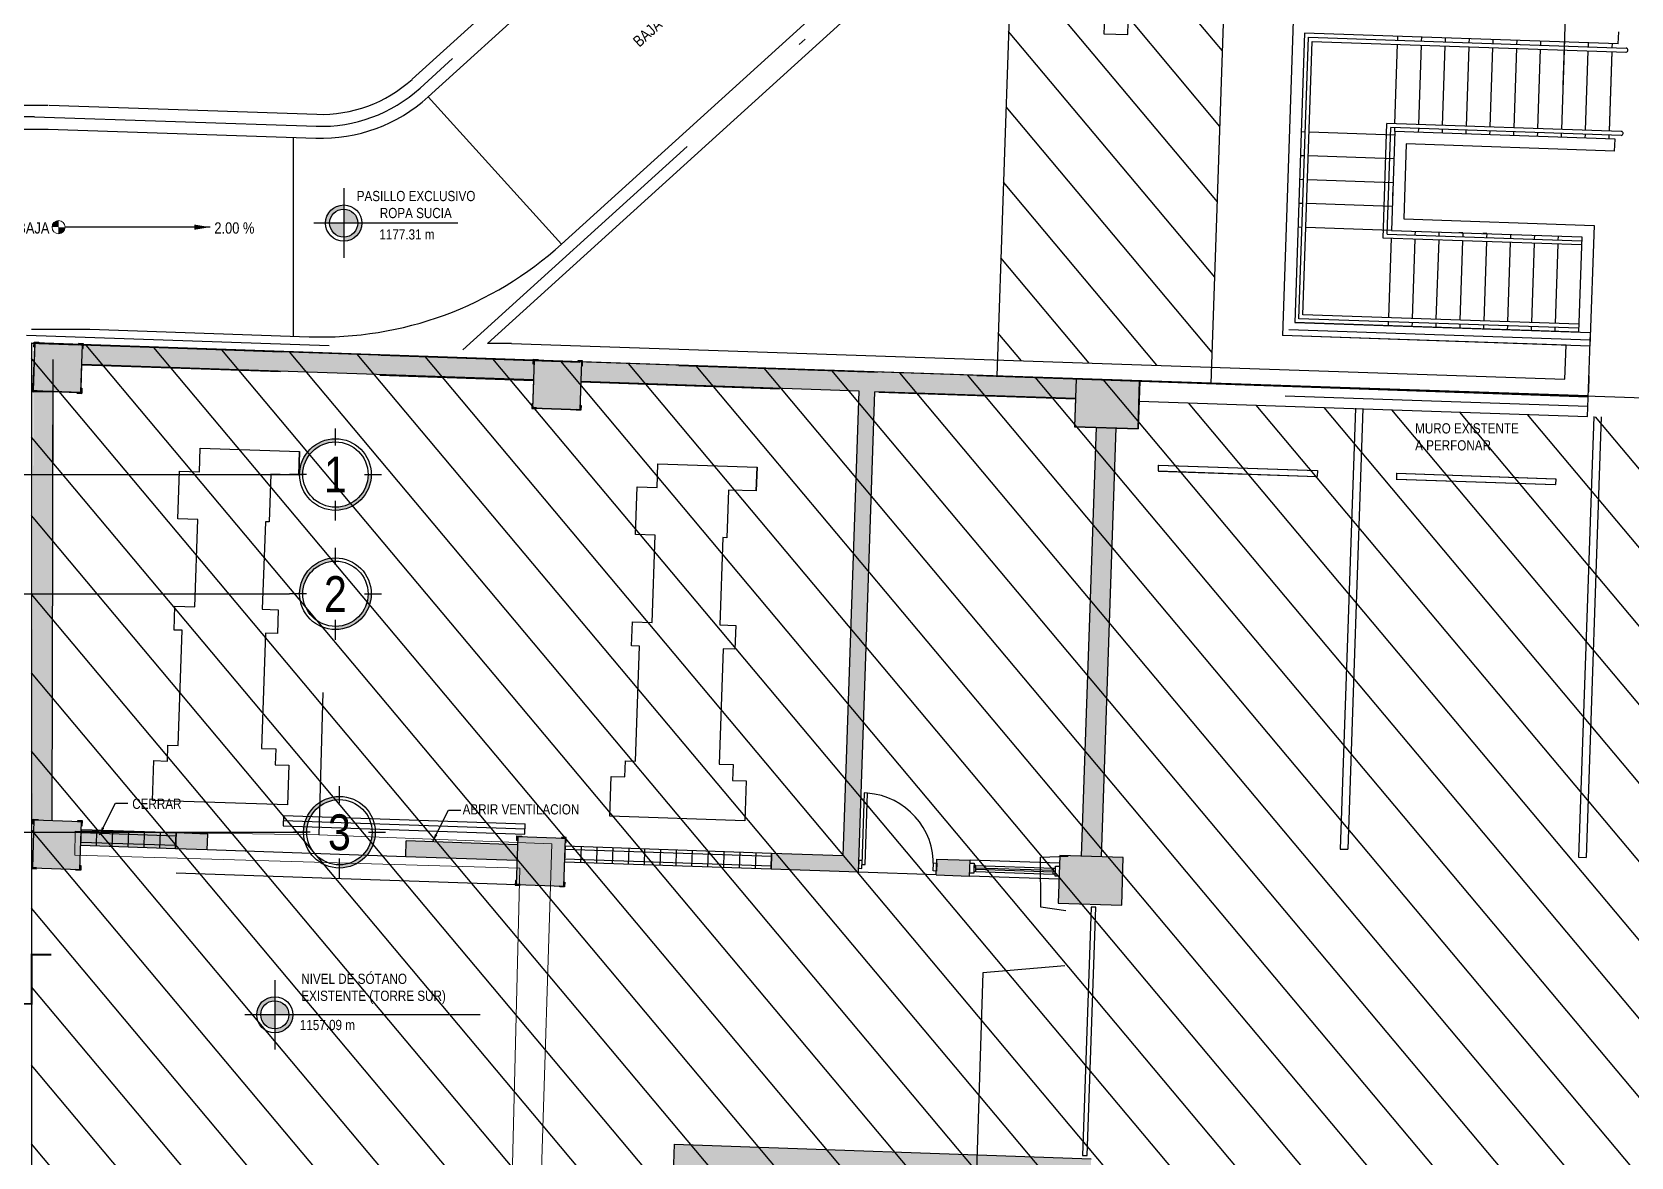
# Model space of a CAD drawing. Extents: x -28 to 131, y -33 to 63.
# Drawn here: x 56.64 to 76.76, y 26.19 to 40.34 of the extents above; entities that cross this region are included whole.
import ezdxf
from ezdxf.enums import TextEntityAlignment as Align

# ---------------------------------------------------------------- set-up
doc = ezdxf.new("R2010")
doc.units = 0
doc.header["$LTSCALE"] = 10
for name, pattern in [('CENTER', [2, 1.25, -0.25, 0.25, -0.25]), ('DASHDOT', [1, 0.5, -0.25, 0, -0.25]), ('DASHDOT2', [12.7, 6.35, -3.175, 0, -3.175]), ('HIDDEN', [0.375, 0.25, -0.125])]:
    doc.linetypes.add(name, pattern=pattern)
for name, color, linetype in [('arq-ejes', 251, 'DASHDOT2'), ('arq-ejes-circulo', 1, 'Continuous'), ('arq-ejes-principales', 1, 'DASHDOT'), ('arq-escaleras', 1, 'Continuous'), ('arq-escaleras-tex', 3, 'Continuous'), ('arq-hatch existente', 1, 'Continuous'), ('arq-muro', 5, 'Continuous'), ('arq-niveles', 1, 'Continuous'), ('arq-proyeccion', 1, 'Continuous'), ('arq-proyeccion edificios anexos', 8, 'Continuous'), ('arq-text-ejes', 2, 'Continuous'), ('modificaciones 06-07-10', 200, 'Continuous')]:
    doc.layers.add(name, color=color, linetype=linetype)
doc.styles.add('dape 2', font='ARIALN.TTF')
doc.dimstyles.new('dape', dxfattribs={"dimscale": 0.05, "dimtxt": 2, "dimasz": 2, "dimexe": 1, "dimexo": 1, "dimgap": 1, "dimtad": 1, "dimzin": 1, "dimtxsty": 'dape 2', "dimcen": 30, "dimclrd": 1, "dimclre": 1, "dimclrt": 256, "dimazin": 0, "dimtfac": 1, "dimtmove": 0, "dimatfit": 3, "dimfxl": 1, "dimarcsym": 0})

# ---------------------------------------------------------------- blocks, each defined once
blk = doc.blocks.new('Torre Sur Sótano')
for points in [[(-13.003, -3.906), (-13.603, -3.885), (-13.623, -4.485), (-13.024, -4.506)], [(-12.993, -3.906), (-12.995, -3.956), (-13.005, -3.956), (-13.012, -4.156), (-7.329, -4.351), (-7.322, -4.151), (-7.332, -4.151), (-7.33, -4.101)], [(-6.72, -4.122), (-7.32, -4.101), (-7.341, -4.701), (-6.741, -4.721)], [(-13.373, -4.494), (-13.623, -4.485), (-13.634, -9.888), (-13.384, -9.896)], [(-13.015, -9.909), (-13.615, -9.889), (-13.635, -10.488), (-13.036, -10.509)], [(-6.926, -10.118), (-7.526, -10.098), (-7.547, -10.697), (-6.947, -10.718)], [(-0.311, -14.148), (-5.558, -13.967), (-5.575, -14.467), (-5.325, -14.476), (-5.316, -14.226), (-0.569, -14.389), (-0.636, -16.338), (-0.386, -16.346)]]:
    blk.add_hatch(color=256).paths.add_polyline_path(points)
h = blk.add_hatch(color=256)
h.paths.add_polyline_path([(-6.71, -4.122), (-6.712, -4.172), (-6.722, -4.172), (-6.729, -4.372), (-3.231, -4.492), (-3.233, -4.542), (-3.033, -4.549), (-3.031, -4.499), (-0.508, -4.585), (-0.499, -4.335)])
h.paths.add_polyline_path([(-3.033, -4.549), (-3.233, -4.542), (-3.432, -10.338), (-4.331, -10.307), (-4.338, -10.507), (-3.239, -10.545)])
h = blk.add_hatch(color=256)
h.paths.add_polyline_path([(0.076, -4.355), (-0.499, -4.335), (-0.509, -4.635), (0.065, -4.655)])
h.paths.add_polyline_path([(0.065, -4.655), (-0.509, -4.635), (-0.52, -4.935), (0.055, -4.955)])
h.paths.add_polyline_path([(0.29, -4.663), (0.065, -4.655), (0.055, -4.955), (0.28, -4.963)])
h.paths.add_polyline_path([(0.3, -4.363), (0.076, -4.355), (0.065, -4.655), (0.29, -4.663)])
h = blk.add_hatch(color=256)
h.paths.add_polyline_path([(-1.84, -10.593), (-1.833, -10.393), (-2.253, -10.379), (-2.259, -10.579)])
h.paths.add_polyline_path([(-0.43, -10.341), (-0.18, -10.35), (0.005, -4.953), (-0.245, -4.945)])
h.paths.add_polyline_path([(-7.536, -10.397), (-7.529, -10.198), (-8.929, -10.15), (-8.935, -10.349)])
h.paths.add_polyline_path([(-11.434, -10.264), (-11.427, -10.064), (-11.827, -10.05), (-11.834, -10.25)])
h = blk.add_hatch(color=256)
h.paths.add_polyline_path([(-0.141, -10.651), (-0.13, -10.352), (-0.705, -10.332), (-0.715, -10.632)])
h.paths.add_polyline_path([(-0.151, -10.951), (-0.141, -10.651), (-0.715, -10.632), (-0.726, -10.932)])
h.paths.add_polyline_path([(-0.151, -10.951), (0.074, -10.959), (0.084, -10.659), (-0.141, -10.651)])
h.paths.add_polyline_path([(-0.141, -10.651), (0.084, -10.659), (0.094, -10.359), (-0.13, -10.352)])
for p, q in [((-1.339, 0.346), (-1.499, -4.301)), ((-0.14, 0.305), (-0.15, 0.005)), ((0.15, -0.005), (0.16, 0.295)), ((1.2, -4.394), (1.36, 0.253)), ((-0.15, 0.005), (0.15, -0.005)), ((-7.32, -4.101), (-13.622, -3.885)), ((-13.376, -5.735), (-13.373, -4.093)), ((-7.329, -4.351), (-13.012, -4.156)), ((-0.499, -4.335), (-6.72, -4.122)), ((-3.231, -4.492), (-6.729, -4.372)), ((-1.499, -4.301), (1.2, -4.394)), ((-0.499, -4.335), (-0.52, -4.935)), ((0.3, -4.363), (-0.499, -4.335)), ((0.28, -4.963), (0.3, -4.363)), ((-13.384, -9.896), (-13.373, -4.494)), ((-3.432, -10.338), (-3.231, -4.492)), ((-3.239, -10.545), (-3.031, -4.499)), ((-0.508, -4.585), (-3.031, -4.499)), ((3.015, -4.706), (2.825, -10.253)), ((3.11, -4.71), (2.92, -10.256)), ((6.014, -4.809), (5.823, -10.356)), ((6.109, -4.813), (5.918, -10.359)), ((-0.52, -4.935), (0.28, -4.963)), ((-0.43, -10.341), (-0.245, -4.945)), ((-0.18, -10.35), (0.005, -4.953)), ((-11.532, -5.507), (-11.522, -5.208)), ((-11.522, -5.208), (-10.273, -5.25)), ((-10.283, -5.55), (-10.273, -5.25)), ((-10.273, -5.25), (-10.283, -5.55)), ((-5.774, -5.705), (-5.764, -5.405)), ((-5.764, -5.405), (-4.515, -5.448)), ((0.534, -5.422), (0.532, -5.496)), ((0.534, -5.422), (2.533, -5.49)), ((0.539, -5.422), (2.538, -5.49)), ((-11.803, -6.098), (-11.782, -5.499)), ((-11.782, -5.499), (-11.532, -5.507)), ((-10.633, -5.538), (-10.653, -6.138)), ((-10.283, -5.55), (-10.633, -5.538)), ((-4.525, -5.748), (-4.515, -5.448)), ((-4.515, -5.448), (-4.525, -5.748)), ((0.532, -5.496), (2.531, -5.565)), ((0.537, -5.497), (2.536, -5.565)), ((2.538, -5.49), (2.536, -5.565)), ((3.53, -5.599), (5.529, -5.668)), ((3.533, -5.525), (5.531, -5.593)), ((3.535, -5.6), (3.538, -5.525)), ((3.535, -5.6), (5.534, -5.668)), ((3.538, -5.525), (5.536, -5.593)), ((5.536, -5.593), (5.534, -5.668)), ((-6.045, -6.296), (-6.024, -5.697)), ((-6.024, -5.697), (-5.774, -5.705)), ((-4.875, -5.736), (-4.895, -6.336)), ((-4.525, -5.748), (-4.875, -5.736)), ((-11.553, -6.107), (-11.803, -6.098)), ((-11.591, -7.206), (-11.553, -6.107)), ((-10.703, -6.136), (-10.741, -7.236)), ((-10.653, -6.138), (-10.703, -6.136)), ((-5.795, -6.305), (-6.045, -6.296)), ((-5.833, -7.404), (-5.795, -6.305)), ((-4.945, -6.334), (-4.983, -7.433)), ((-4.895, -6.336), (-4.945, -6.334)), ((-11.851, -7.498), (-11.841, -7.198)), ((-11.841, -7.198), (-11.591, -7.206)), ((-10.741, -7.236), (-10.541, -7.242)), ((-10.541, -7.242), (-10.552, -7.542)), ((-6.093, -7.695), (-6.082, -7.396)), ((-6.082, -7.396), (-5.833, -7.404)), ((-4.983, -7.433), (-4.783, -7.44)), ((-4.783, -7.44), (-4.793, -7.74)), ((-11.751, -7.501), (-11.851, -7.498)), ((-11.801, -8.95), (-11.751, -7.501)), ((-10.702, -7.537), (-10.751, -8.986)), ((-10.552, -7.542), (-10.702, -7.537)), ((-5.993, -7.699), (-6.093, -7.695)), ((-6.043, -9.148), (-5.993, -7.699)), ((-4.943, -7.735), (-4.993, -9.184)), ((-4.793, -7.74), (-4.943, -7.735)), ((-9.978, -8.283), (-10.028, -10.074)), ((-11.936, -9.146), (-11.929, -8.946)), ((-11.929, -8.946), (-11.801, -8.95)), ((-10.751, -8.986), (-10.573, -8.992)), ((-10.573, -8.992), (-10.58, -9.192)), ((-12.125, -9.64), (-12.107, -9.14)), ((-12.107, -9.14), (-11.936, -9.146)), ((-10.58, -9.192), (-10.408, -9.198)), ((-10.408, -9.198), (-10.426, -9.698)), ((-6.178, -9.343), (-6.171, -9.144)), ((-6.171, -9.144), (-6.043, -9.148)), ((-4.993, -9.184), (-4.815, -9.19)), ((-4.815, -9.19), (-4.822, -9.39)), ((-6.366, -9.837), (-6.349, -9.338)), ((-6.349, -9.338), (-6.178, -9.343)), ((-4.822, -9.39), (-4.65, -9.396)), ((-4.65, -9.396), (-4.667, -9.896)), ((-10.426, -9.698), (-12.125, -9.64)), ((-3.165, -9.547), (-3.195, -10.446)), ((-3.124, -9.548), (-3.165, -9.547)), ((-3.155, -10.448), (-3.124, -9.548)), ((-10.476, -9.83), (-10.48, -9.96)), ((-10.476, -9.83), (-7.432, -9.935)), ((-4.667, -9.896), (-6.366, -9.837)), ((-11.828, -10.09), (-13.02, -10.049)), ((-11.827, -10.05), (-13.018, -10.009)), ((-12.826, -10.016), (-12.833, -10.216)), ((-12.626, -10.023), (-12.633, -10.222)), ((-12.427, -10.029), (-12.433, -10.229)), ((-12.227, -10.036), (-12.234, -10.236)), ((-12.027, -10.043), (-12.034, -10.243)), ((-11.834, -10.25), (-11.827, -10.05)), ((-11.827, -10.05), (-11.834, -10.25)), ((-11.427, -10.064), (-11.827, -10.05)), ((-10.48, -9.96), (-7.436, -10.065)), ((-10.478, -9.895), (-7.434, -10)), ((-7.436, -10.065), (-7.432, -9.935)), ((-11.834, -10.25), (-13.025, -10.209)), ((-11.832, -10.21), (-13.024, -10.169)), ((-11.434, -10.264), (-11.834, -10.25)), ((-11.434, -10.264), (-11.427, -10.064)), ((-8.935, -10.349), (-8.929, -10.15)), ((-7.529, -10.198), (-8.929, -10.15)), ((-6.93, -10.218), (-6.937, -10.418)), ((-4.333, -10.347), (-6.931, -10.258)), ((-4.331, -10.307), (-6.93, -10.218)), ((-6.73, -10.225), (-6.737, -10.425)), ((-6.53, -10.232), (-6.537, -10.432)), ((-6.33, -10.239), (-6.337, -10.439)), ((-6.13, -10.246), (-6.137, -10.446)), ((-5.93, -10.252), (-5.937, -10.452)), ((-5.731, -10.259), (-5.737, -10.459)), ((2.825, -10.253), (2.92, -10.256)), ((-8.935, -10.349), (-11.434, -10.264)), ((-8.935, -10.349), (-11.434, -10.264)), ((-7.536, -10.397), (-8.935, -10.349)), ((-4.338, -10.507), (-6.937, -10.418)), ((-4.337, -10.467), (-6.935, -10.378)), ((-5.531, -10.266), (-5.537, -10.466)), ((-5.331, -10.273), (-5.338, -10.473)), ((-5.131, -10.28), (-5.138, -10.48)), ((-4.931, -10.287), (-4.938, -10.487)), ((-4.731, -10.294), (-4.738, -10.494)), ((-4.531, -10.301), (-4.538, -10.5)), ((-4.331, -10.307), (-4.338, -10.507)), ((-4.338, -10.507), (-4.331, -10.307)), ((-3.432, -10.338), (-4.331, -10.307)), ((-3.234, -10.395), (-3.237, -10.495)), ((-3.194, -10.397), (-3.234, -10.395)), ((-3.197, -10.496), (-3.194, -10.397)), ((-3.195, -10.446), (-3.155, -10.448)), ((-2.298, -10.527), (-2.294, -10.427)), ((-2.294, -10.427), (-2.254, -10.429)), ((-2.259, -10.579), (-2.253, -10.379)), ((-2.254, -10.429), (-2.258, -10.529)), ((-2.253, -10.379), (-1.833, -10.393)), ((-1.84, -10.593), (-1.833, -10.393)), ((-1.834, -10.43), (-1.784, -10.431)), ((-0.708, -10.432), (-1.833, -10.393)), ((-1.784, -10.431), (-1.788, -10.558)), ((-1.785, -10.458), (-1.788, -10.533)), ((-1.76, -10.459), (-1.785, -10.458)), ((-1.763, -10.534), (-1.76, -10.459)), ((-1.76, -10.459), (-0.786, -10.493)), ((-0.946, -10.355), (-0.601, -10.341)), ((-0.945, -10.982), (-0.946, -10.355)), ((-0.705, -10.332), (-0.726, -10.932)), ((0.094, -10.359), (-0.705, -10.332)), ((0.074, -10.959), (0.094, -10.359)), ((5.823, -10.356), (5.918, -10.359)), ((-11.827, -10.55), (-7.547, -10.697)), ((-3.239, -10.545), (-4.338, -10.507)), ((-2.259, -10.579), (-3.239, -10.545)), ((-3.237, -10.495), (-3.197, -10.496)), ((-2.258, -10.529), (-2.298, -10.527)), ((-2.259, -10.579), (-1.84, -10.593)), ((-0.715, -10.632), (-1.84, -10.593)), ((-1.788, -10.558), (-1.838, -10.557)), ((-1.788, -10.533), (-1.763, -10.534)), ((-1.763, -10.534), (-0.788, -10.568)), ((-1.762, -10.507), (-0.787, -10.54)), ((-1.761, -10.487), (-0.787, -10.52)), ((-0.788, -10.568), (-0.786, -10.493)), ((-0.763, -10.568), (-0.788, -10.568)), ((-0.786, -10.493), (-0.761, -10.493)), ((-0.764, -10.593), (-0.76, -10.467)), ((-0.714, -10.595), (-0.764, -10.593)), ((-0.761, -10.493), (-0.763, -10.568)), ((-0.76, -10.467), (-0.71, -10.468)), ((-0.628, -11.029), (-0.945, -10.982)), ((-0.726, -10.932), (0.074, -10.959)), ((-0.311, -10.982), (-0.419, -14.107)), ((-0.359, -14.109), (-0.252, -10.984)), ((-0.252, -10.984), (-0.311, -10.982)), ((-1.673, -11.812), (-1.868, -17.872)), ((-0.641, -11.722), (-1.673, -11.812)), ((-5.558, -13.967), (-5.575, -14.467)), ((-5.558, -13.967), (-0.311, -14.148)), ((-0.419, -14.107), (-0.359, -14.109)), ((-0.359, -14.109), (-0.359, -14.109))]:
    blk.add_line(p, q)
at = {"lineweight": 0}
for p, q in [((-13.098, -10.026), (-13.101, -10.329)), ((-10.028, -10.074), (-13.098, -10.026)), ((-7.098, -10.187), (-10.028, -10.074)), ((-7.472, -21.988), (-7.098, -10.187)), ((-13.101, -10.329), (-7.502, -10.492)), ((-7.502, -10.492), (-7.797, -22.522))]:
    blk.add_line(p, q, dxfattribs=at)
for points in [[(-13.003, -3.906), (-13.603, -3.885), (-13.623, -4.485), (-13.024, -4.506)], [(-13.553, -3.887), (-13.603, -3.885), (-13.605, -3.935), (-13.615, -3.935), (-13.612, -3.875), (-13.552, -3.877)], [(-13.053, -3.904), (-13.003, -3.906), (-13.005, -3.956), (-12.995, -3.956), (-12.993, -3.896), (-13.053, -3.894)], [(-6.72, -4.122), (-7.32, -4.101), (-7.341, -4.701), (-6.741, -4.721)], [(-7.27, -4.103), (-7.32, -4.101), (-7.322, -4.151), (-7.332, -4.151), (-7.33, -4.091), (-7.27, -4.093)], [(-6.77, -4.12), (-6.72, -4.122), (-6.722, -4.172), (-6.712, -4.172), (-6.71, -4.112), (-6.77, -4.11)], [(-13.573, -4.487), (-13.623, -4.485), (-13.622, -4.435), (-13.632, -4.435), (-13.634, -4.495), (-13.574, -4.497)], [(-13.074, -4.504), (-13.024, -4.506), (-13.022, -4.456), (-13.012, -4.456), (-13.014, -4.516), (-13.074, -4.514)], [(-7.291, -4.703), (-7.341, -4.701), (-7.339, -4.651), (-7.349, -4.65), (-7.351, -4.71), (-7.291, -4.713)], [(-6.791, -4.72), (-6.741, -4.721), (-6.739, -4.671), (-6.729, -4.672), (-6.731, -4.732), (-6.791, -4.73)], [(-13.015, -9.909), (-13.615, -9.889), (-13.635, -10.488), (-13.036, -10.509)], [(-13.565, -9.89), (-13.615, -9.889), (-13.616, -9.938), (-13.626, -9.938), (-13.624, -9.878), (-13.564, -9.88)], [(-13.065, -9.907), (-13.015, -9.909), (-13.017, -9.959), (-13.007, -9.959), (-13.005, -9.899), (-13.065, -9.897)], [(-6.926, -10.118), (-7.526, -10.098), (-7.547, -10.697), (-6.947, -10.718)], [(-7.476, -10.099), (-7.526, -10.098), (-7.528, -10.148), (-7.538, -10.147), (-7.536, -10.087), (-7.476, -10.089)], [(-6.976, -10.117), (-6.926, -10.118), (-6.928, -10.168), (-6.918, -10.169), (-6.916, -10.109), (-6.976, -10.107)], [(-13.585, -10.49), (-13.635, -10.488), (-13.634, -10.438), (-13.644, -10.438), (-13.646, -10.498), (-13.586, -10.5)], [(-13.086, -10.507), (-13.036, -10.509), (-13.034, -10.459), (-13.024, -10.459), (-13.026, -10.519), (-13.086, -10.517)], [(-7.497, -10.699), (-7.547, -10.697), (-7.545, -10.647), (-7.555, -10.647), (-7.557, -10.707), (-7.497, -10.709)], [(-6.997, -10.716), (-6.947, -10.718), (-6.945, -10.668), (-6.935, -10.668), (-6.937, -10.728), (-6.997, -10.726)]]:
    blk.add_lwpolyline(points, close=True)
blk.add_arc((-3.195, -10.446), 0.9, 358.033, 85.477)
blk = doc.blocks.new('*U99')
at = {"linetype": 'Continuous'}
h = blk.add_hatch(color=251, dxfattribs=at)
h.paths.add_polyline_path([(0.1643, 0.326), (0.1803, 0.326, -0.414214), (0, 0.1457), (0, 0.1617, 0.414214)])
h.paths.add_polyline_path([(-0.1643, 0.326), (-0.1803, 0.326, -0.414214), (0, 0.5063), (0, 0.4903, 0.414214)])
for p, q in [((0, 0.5577), (0, 0.4724)), ((0, 0.5432), (0, 0.4579)), ((-0.1464, 0.326), (-0.2317, 0.326)), ((0.1464, 0.326), (0.2317, 0.326)), ((0, 0.1796), (0, 0.0943))]:
    blk.add_line(p, q, dxfattribs=at)
at = {"linetype": 'CENTER', "ltscale": 0.7}
blk.add_line((0, 0.1457), (0, 0.1457), dxfattribs=at)
at = {"linetype": 'Continuous'}
for radius in [0.1803, 0.1643]:
    blk.add_circle((0, 0.326), radius, dxfattribs=at)

msp = doc.modelspace()

# ---------------------------------------------------------------- hatches: boundary and pattern name
at = {"layer": 'arq-escaleras-tex'}
for points in [[(56.978, 37.969), (56.977, 37.887), (56.895, 37.888, -0.414214)], [(57.055, 37.886, -0.414214), (56.973, 37.805), (56.973, 37.887)]]:
    msp.add_hatch(color=8, dxfattribs=at).paths.add_polyline_path(points)
at = {"layer": 'arq-hatch existente'}
h = msp.add_hatch(dxfattribs=at)
h.set_pattern_fill('LINE', color=1, scale=0.2, angle=130, style=0)
edge = h.paths.add_edge_path()
edge.add_arc((70.291, 40.616), 1.35, 358.033, 538.033)
edge.add_line((68.942, 40.663), (68.789, 36.217))
edge.add_line((68.789, 36.217), (71.487, 36.126))
edge.add_line((71.487, 36.126), (71.64, 40.57))
h.paths.add_polyline_path([(70.43, 40.311), (70.131, 40.322), (70.141, 40.621), (70.441, 40.611)], flags=16)
h.paths.add_polyline_path([(56.635, 36.427), (56.635, 25.84), (58.195, 25.84), (58.195, 20.05), (56.08, 20.055), (56.075, 18.23), (56.075, 17.4), (56.275, 17.4), (56.275, 16.85), (56.085, 16.85), (56.085, 9.4), (56.275, 9.4), (56.275, 8.85), (56.085, 8.85), (56.085, 1.25), (56.086, 1.25), (56.085, 5.672), (80.685, 4.988), (80.498, 35.622), (79.076, 35.662), (77.05, 35.669), (77.043, 35.476), (70.572, 35.698), (70.581, 35.954)])
at = {"layer": 'arq-niveles'}
h = msp.add_hatch(color=8, dxfattribs=at)
h.paths.add_polyline_path([(60.386, 37.938, 0.414214), (60.563, 37.761), (60.563, 37.938)])
h.paths.add_polyline_path([(60.563, 38.116), (60.563, 37.938), (60.741, 37.938, 0.414214)])
h.paths.add_polyline_path([(60.336, 37.938), (60.386, 37.938, -0.414214), (60.563, 38.116), (60.563, 38.166, 0.414214)])
h.paths.add_polyline_path([(60.563, 37.761), (60.563, 37.71, 0.414214), (60.791, 37.938), (60.741, 37.938, -0.414214)])
h = msp.add_hatch(color=8, dxfattribs=at)
h.paths.add_polyline_path([(59.518, 27.978, 0.414214), (59.696, 27.8), (59.696, 27.978)])
h.paths.add_polyline_path([(59.696, 28.155), (59.696, 27.978), (59.873, 27.978, 0.414214)])
h.paths.add_polyline_path([(59.468, 27.978), (59.518, 27.978, -0.414214), (59.696, 28.155), (59.696, 28.206, 0.414214)])
h.paths.add_polyline_path([(59.696, 27.8), (59.696, 27.75, 0.414214), (59.924, 27.978), (59.873, 27.978, -0.414214)])
at = {"layer": 'arq-proyeccion edificios anexos'}
msp.add_hatch(color=256, dxfattribs=at).paths.add_polyline_path([(57.262, 30.307), (57.255, 30.107), (58.447, 30.067), (58.454, 30.266)])

# ---------------------------------------------------------------- linework, layer by layer
at = {"layer": 'arq-ejes', "ltscale": 0.06}
for p, q in [((67.651, 45.195), (61.524, 39.636)), ((75.91, 39.675), (75.953, 40.917)), ((56.672, 39.277), (53.801, 39.277)), ((56.672, 39.277), (60.219, 39.157)), ((76.251, 36.467), (72.456, 36.596)), ((76.221, 35.631), (70.577, 35.824))]:
    msp.add_line(p, q, dxfattribs=at)
msp.add_lwpolyline([(56.571, 36.528), (62.062, 36.343), (68.74, 42.402)], dxfattribs=at)
msp.add_arc((60.281, 41.006), 1.85, 268.07, 312.2173, dxfattribs=at)
at = {"layer": 'arq-ejes-principales'}
for p, q in [((-5.431, 34.775), (60.052, 34.775)), ((-5.603, 33.275), (59.88, 33.275)), ((-5.381, 30.275), (60.102, 30.275))]:
    msp.add_line(p, q, dxfattribs=at)
at = {"layer": 'arq-escaleras'}
for p, q in [((72.584, 36.735), (72.704, 40.276)), ((72.704, 40.276), (76.703, 40.14)), ((73.829, 40.238), (73.831, 40.288)), ((74.129, 40.228), (74.131, 40.278)), ((74.429, 40.218), (74.431, 40.268)), ((74.729, 40.207), (74.73, 40.257)), ((72.635, 36.784), (72.753, 40.225)), ((72.753, 40.225), (76.701, 40.09)), ((73.793, 39.189), (73.827, 40.188)), ((74.093, 39.178), (74.127, 40.178)), ((74.393, 39.168), (74.427, 40.168)), ((74.693, 39.158), (74.727, 40.157)), ((74.993, 39.148), (75.027, 40.147)), ((75.028, 40.197), (75.03, 40.247)), ((75.293, 39.138), (75.327, 40.137)), ((75.328, 40.187), (75.33, 40.237)), ((75.592, 39.127), (75.626, 40.127)), ((75.628, 40.177), (75.63, 40.227)), ((75.892, 39.117), (75.926, 40.116)), ((75.928, 40.166), (75.93, 40.216)), ((76.192, 39.107), (76.226, 40.106)), ((76.228, 40.156), (76.229, 40.206)), ((76.492, 39.097), (76.526, 40.096)), ((76.492, 39.097), (76.526, 40.096)), ((76.492, 39.096), (76.526, 40.095)), ((76.492, 39.096), (76.526, 40.095)), ((76.528, 40.147), (76.529, 40.197)), ((76.528, 40.146), (76.529, 40.196)), ((76.528, 40.146), (76.529, 40.196)), ((61.625, 39.525), (63.305, 37.673)), ((72.664, 39.084), (72.615, 39.086)), ((73.79, 39.046), (72.714, 39.082)), ((73.644, 37.75), (73.693, 39.192)), ((76.642, 39.092), (73.693, 39.192)), ((73.696, 37.798), (73.741, 39.14)), ((76.641, 39.042), (73.741, 39.14)), ((73.79, 39.089), (73.792, 39.139)), ((74.09, 39.078), (74.092, 39.128)), ((74.39, 39.068), (74.391, 39.118)), ((74.69, 39.058), (74.691, 39.108)), ((74.989, 39.048), (74.991, 39.098)), ((75.289, 39.038), (75.291, 39.088)), ((75.589, 39.027), (75.591, 39.077)), ((75.889, 39.017), (75.891, 39.067)), ((76.189, 39.007), (76.19, 39.057)), ((76.488, 38.997), (76.49, 39.047)), ((76.488, 38.997), (76.49, 39.047)), ((76.488, 38.997), (76.49, 39.047)), ((59.932, 36.506), (59.932, 39.006)), ((72.653, 38.784), (72.605, 38.786)), ((73.78, 38.746), (72.703, 38.783)), ((72.643, 38.484), (72.595, 38.486)), ((73.77, 38.446), (72.693, 38.483)), ((73.764, 38.322), (73.762, 38.272)), ((72.633, 38.185), (72.585, 38.186)), ((73.76, 38.146), (72.683, 38.183)), ((72.623, 37.885), (72.574, 37.886)), ((73.749, 37.846), (72.673, 37.883)), ((74.047, 37.836), (74.045, 37.786)), ((76.141, 37.665), (73.644, 37.75)), ((73.696, 37.798), (76.142, 37.715)), ((73.744, 37.748), (73.71, 36.749)), ((74.044, 37.738), (74.01, 36.739)), ((74.344, 37.728), (74.309, 36.728)), ((74.347, 37.826), (74.345, 37.776)), ((74.645, 37.716), (74.611, 36.716)), ((74.648, 37.816), (74.647, 37.766)), ((74.945, 37.706), (74.911, 36.706)), ((74.948, 37.806), (74.946, 37.756)), ((75.245, 37.695), (75.211, 36.696)), ((75.248, 37.795), (75.246, 37.745)), ((75.544, 37.685), (75.51, 36.686)), ((75.548, 37.785), (75.546, 37.735)), ((75.843, 37.675), (75.809, 36.676)), ((75.846, 37.775), (75.844, 37.725)), ((76.105, 36.616), (72.584, 36.735)), ((76.107, 36.665), (72.635, 36.784)), ((73.708, 36.699), (73.706, 36.649)), ((74.008, 36.689), (74.006, 36.639)), ((74.308, 36.678), (74.306, 36.628)), ((74.609, 36.666), (74.608, 36.616)), ((74.909, 36.656), (74.907, 36.606)), ((75.209, 36.646), (75.207, 36.596)), ((75.509, 36.636), (75.507, 36.586)), ((75.509, 36.636), (75.507, 36.586)), ((75.807, 36.626), (75.805, 36.576)), ((75.807, 36.626), (75.805, 36.576))]:
    msp.add_line(p, q, dxfattribs=at)
at = {"layer": 'arq-escaleras', "const_width": 0.025}
msp.add_lwpolyline([(56.885, 28.736), (56.635, 28.736), (56.635, 28.116), (56.385, 28.116)], dxfattribs=at)
at = {"layer": 'arq-escaleras'}
for centre in [(76.701, 40.115), (76.64, 39.067)]:
    msp.add_arc(centre, 0.025, 268.0503, 88.0503, dxfattribs=at)
at = {"layer": 'arq-escaleras-tex', "color": 1, "lineweight": 0}
msp.add_circle((56.975, 37.887), 0.0821, dxfattribs=at)
at = {"layer": 'arq-hatch existente', "color": 1}
msp.add_lwpolyline([(56.085, 5.672), (80.705, 4.988), (80.496, 35.613), (56.635, 36.427), (56.635, 25.84), (58.195, 25.84), (58.195, 20.3), (57.725, 20.3), (57.725, 20.055), (56.075, 20.055), (56.075, 17.4), (56.275, 17.4), (56.275, 16.85), (56.085, 16.85), (56.085, 9.4), (56.275, 9.4), (56.275, 8.85), (56.085, 8.85), (56.085, 5.672)], dxfattribs=at)
at = {"layer": 'arq-muro'}
for p, q in [((67.55, 45.306), (61.423, 39.747)), ((67.752, 45.084), (61.625, 39.525)), ((72.511, 40.483), (72.376, 36.524)), ((72.656, 40.328), (72.532, 36.687)), ((76.604, 40.193), (72.656, 40.328)), ((76.604, 40.193), (76.609, 40.343)), ((53.603, 39.421), (56.844, 39.421)), ((56.855, 39.421), (60.224, 39.307)), ((53.612, 39.121), (56.844, 39.121)), ((56.844, 39.121), (60.214, 39.007)), ((73.79, 39.089), (73.748, 37.846)), ((76.563, 38.994), (73.79, 39.089)), ((73.935, 38.934), (73.903, 37.991)), ((76.558, 38.844), (73.935, 38.934)), ((76.558, 38.844), (76.563, 38.994)), ((73.748, 37.846), (76.144, 37.765)), ((73.903, 37.991), (76.299, 37.91)), ((76.299, 37.91), (76.247, 36.392)), ((76.144, 37.765), (76.103, 36.566)), ((76.103, 36.566), (72.532, 36.687)), ((72.534, 36.687), (76.254, 36.56)), ((56.629, 36.427), (76.226, 35.768)), ((56.635, 36.602), (57.37, 36.602)), ((57.37, 36.602), (60.13, 36.509)), ((75.948, 36.402), (72.376, 36.524)), ((76.248, 36.392), (72.378, 36.524)), ((76.217, 35.504), (76.254, 36.56)), ((62.676, 36.423), (62.373, 36.423)), ((62.676, 36.423), (75.933, 35.976)), ((75.933, 35.976), (75.948, 36.402)), ((70.572, 35.699), (70.581, 35.949)), ((70.581, 35.949), (76.226, 35.754)), ((76.235, 36.016), (76.228, 35.816)), ((70.572, 35.699), (76.217, 35.504))]:
    msp.add_line(p, q, dxfattribs=at)
for points in [[(63.305, 37.673), (68.639, 42.513)], [(62.373, 36.423), (68.841, 42.291)]]:
    msp.add_lwpolyline(points, dxfattribs=at)
for radius in [1.7, 2, 4.5]:
    msp.add_arc((60.281, 41.006), radius, 268.07, 312.2173, dxfattribs=at)
at = {"layer": 'arq-niveles'}
for p, q in [((60.563, 38.376), (60.563, 37.501)), ((62, 37.938), (60.187, 37.938)), ((59.696, 28.415), (59.696, 27.54)), ((62.282, 27.978), (59.319, 27.978))]:
    msp.add_line(p, q, dxfattribs=at)
for centre, radius in [((60.563, 37.938), 0.228), ((60.563, 37.938), 0.177), ((59.696, 27.978), 0.228), ((59.696, 27.978), 0.177)]:
    msp.add_circle(centre, radius, dxfattribs=at)
at = {"layer": 'arq-proyeccion', "color": 8, "linetype": 'HIDDEN'}
msp.add_line((67.249, 35.813), (67.249, 35.813), dxfattribs=at)
for points in [[(56.657, 35.816), (56.647, 35.817), (56.649, 35.877), (56.654, 35.877), (56.676, 36.376), (56.666, 36.376), (56.668, 36.436), (56.728, 36.434), (56.728, 36.424), (57.227, 36.407), (57.228, 36.417), (57.288, 36.415), (57.287, 36.405), (70.581, 35.949), (70.56, 35.349)], [(56.657, 35.816), (56.907, 35.818), (57.207, 35.808), (57.206, 35.798), (57.266, 35.795), (57.268, 35.855), (57.258, 35.856), (57.269, 36.156), (62.952, 35.96), (62.94, 35.611), (63.539, 35.59), (63.551, 35.94), (69.773, 35.726)], [(69.773, 35.726), (69.761, 35.376), (70.56, 35.349)]]:
    msp.add_lwpolyline(points, dxfattribs=at)
at = {"layer": 'arq-proyeccion edificios anexos'}
msp.add_lwpolyline([(57.262, 30.307), (58.454, 30.266), (58.447, 30.067), (57.255, 30.107)], close=True, dxfattribs=at)
at = {"layer": 'modificaciones 06-07-10'}
for p, q in [((74.648, 37.816), (74.598, 37.817)), ((74.948, 37.806), (74.898, 37.807))]:
    msp.add_line(p, q, dxfattribs=at)

# ---------------------------------------------------------------- block references
at = {"layer": 'arq-ejes-circulo', "xscale": 2.5, "yscale": 2.5, "zscale": 2.5, "rotation": 180}
for p in [(60.459, 35.59), (60.459, 34.09), (60.509, 31.09)]:
    msp.add_blockref('*U99', p, dxfattribs=at)
at = {"layer": 'arq-proyeccion edificios anexos'}
msp.add_blockref('Torre Sur Sótano', (70.28, 40.316), dxfattribs=at)

# ---------------------------------------------------------------- texts
at = {"layer": 'arq-escaleras-tex', "insert": (64.285, 40.142), "char_height": 0.1414, "width": 0.33047, "attachment_point": 7, "rotation": 42.2173, "style": 'dape 2'}
msp.add_mtext('BAJA', dxfattribs=at)
at = {"layer": 'arq-escaleras-tex', "char_height": 0.1414, "attachment_point": 7, "style": 'dape 2'}
for s, insert, width in [('BAJA', (56.455, 37.805), 0.33047), ('2.00 %', (58.935, 37.804), 1.32074)]:
    msp.add_mtext(s, dxfattribs=dict(at, insert=insert, width=width))
at = {"layer": 'arq-niveles', "color": 2, "style": 'dape 2'}
for s, p in [('1177.31 m', (61.012, 37.732)), ('1157.09 m', (60.011, 27.786))]:
    msp.add_text(s, height=0.1282, dxfattribs=at).set_placement(p)
at = {"layer": 'arq-niveles', "color": 2, "attachment_point": 1, "style": 'dape 2'}
for s, insert, char_height, width in [('\\pi0.12592;PASILLO EXCLUSIVO \\P\\pi0.41663;ROPA SUCIA', (60.601, 38.343), 0.12821, 1.72805), ('MURO EXISTENTE A PERFONAR', (74.047, 35.42), 0.12821, 1.36547), ('CERRAR', (57.902, 30.697), 0.1282, 2.15347), ('ABRIR VENTILACION', (62.06, 30.627), 0.12821, 2.15347), ('NIVEL DE SÓTANO EXISTENTE (TORRE SUR)', (60.029, 28.495), 0.12821, 2.15347)]:
    msp.add_mtext(s, dxfattribs=dict(at, insert=insert, char_height=char_height, width=width))
at = {"layer": 'arq-text-ejes', "style": 'dape 2'}
for s, p in [('1', (60.459, 34.775)), ('2', (60.459, 33.275)), ('3', (60.509, 30.275))]:
    msp.add_text(s, height=0.45, dxfattribs=at).set_placement(p, align=Align.MIDDLE)

# ---------------------------------------------------------------- leaders
at = {"layer": 'arq-escaleras-tex'}
msp.add_leader([(58.882, 37.887), (57.057, 37.887)], dimstyle='dape', override={"dimscale": 0.1, "dimgap": 1, "dimtad": 0}, dxfattribs=at)
at = {"layer": 'arq-niveles', "color": 2}
for points in [[(57.49, 30.242), (57.691, 30.641), (57.846, 30.641)], [(61.682, 30.156), (61.883, 30.554), (62.038, 30.554)]]:
    msp.add_leader(points, dimstyle='dape', override={"dimgap": 1, "dimtad": 0}, dxfattribs=at)

doc.saveas('drawing.dxf')
